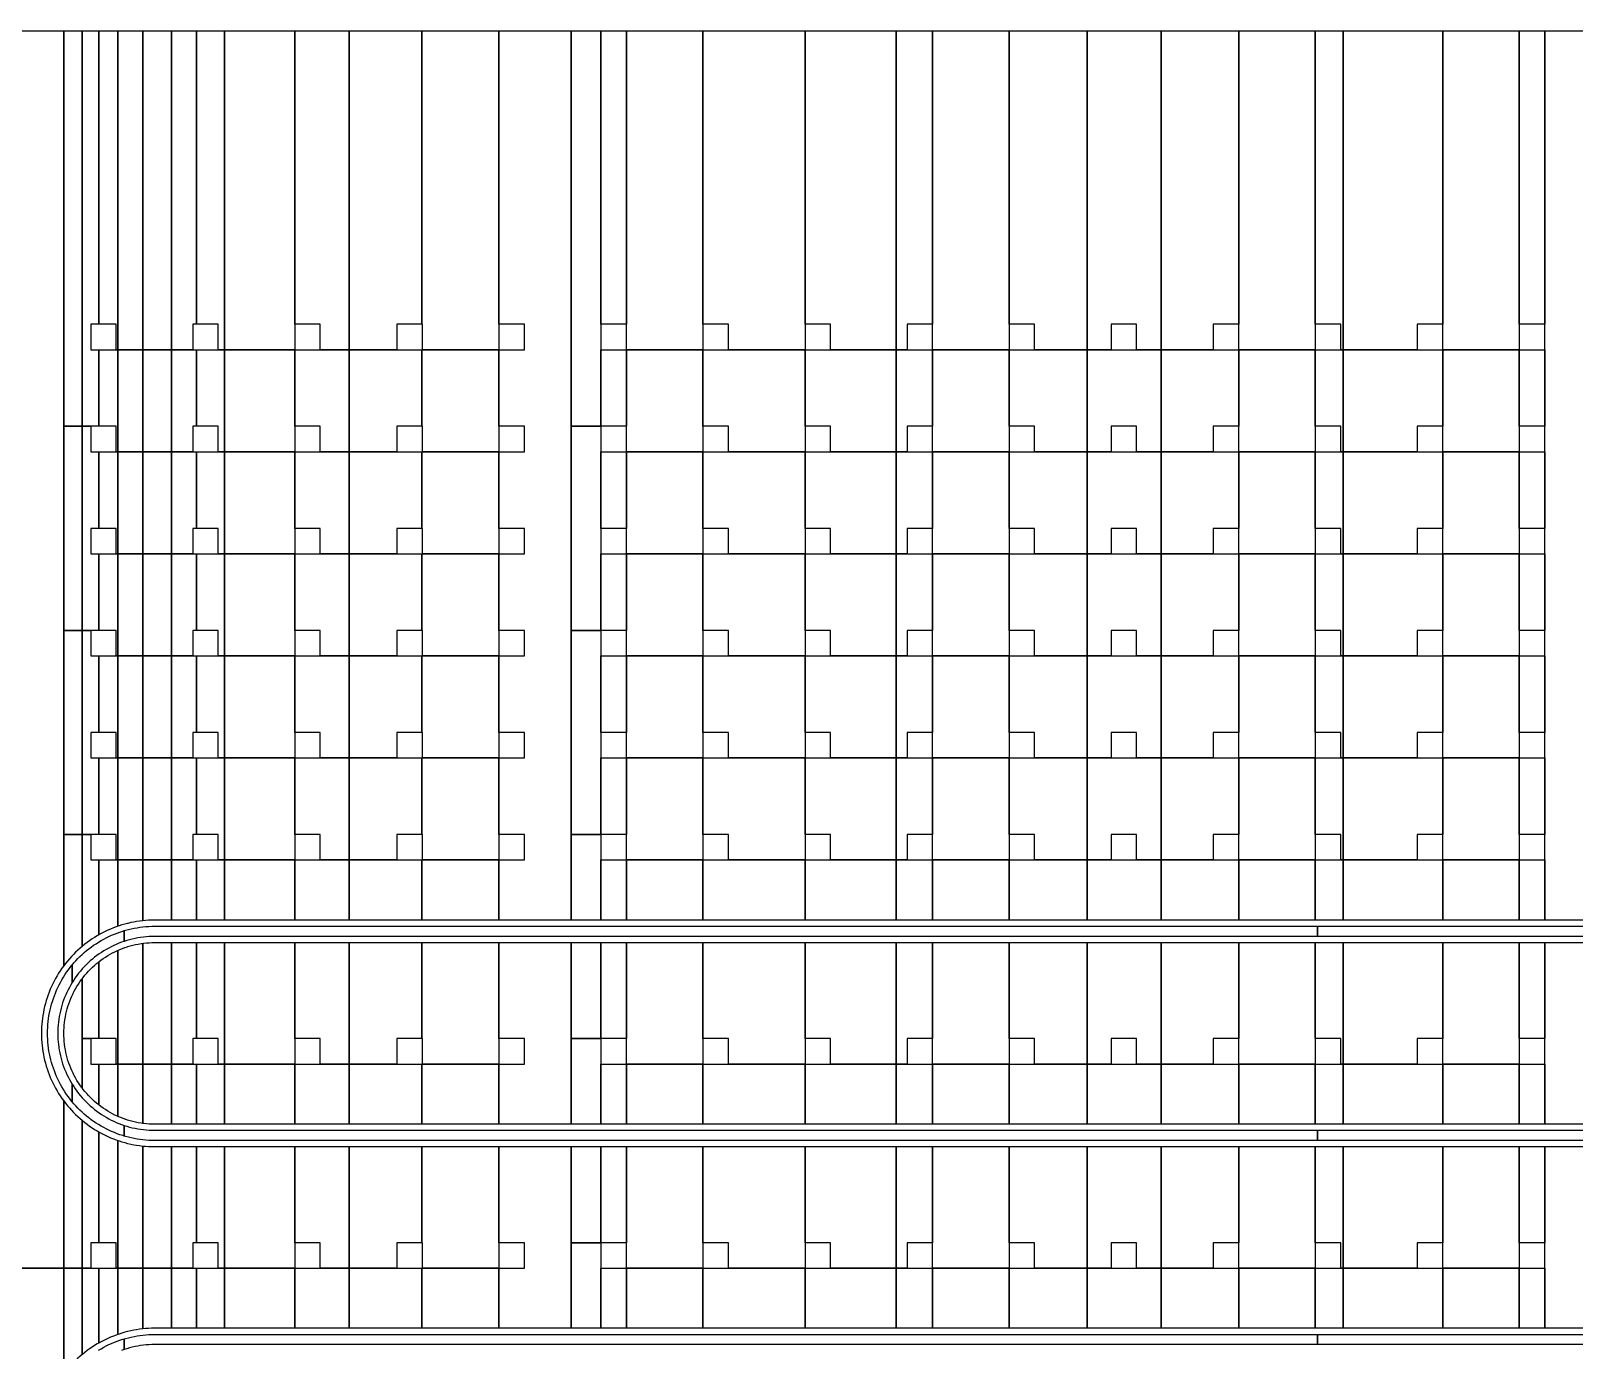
# Model space of a CAD drawing. Extents: x -4500 to 4500, y -3250 to 3250.
# Drawn here: x -1071 to 441, y 1957 to 3250 of the extents above; entities that cross this region are included whole.
import ezdxf

# ---------------------------------------------------------------- set-up
doc = ezdxf.new("R2010")
doc.units = 0
doc.layers.add('L1D100', color=4, linetype='CONTINUOUS')
doc.layers.add('L1D11', color=2, linetype='CONTINUOUS')

# ---------------------------------------------------------------- blocks, each defined once
blk = doc.blocks.new('TOP_main_1_Cheese_100')
at = {"layer": 'L1D100'}
for points in [[(-1087.5, 3250), (-1038.924, 3250), (-1038.924, 2333.801), (-1040.655, 2331.406), (-1042.321, 2328.965), (-1043.921, 2326.481), (-1045.455, 2323.956), (-1046.921, 2321.39), (-1048.319, 2318.787), (-1049.646, 2316.147), (-1050.903, 2313.472), (-1052.088, 2310.766), (-1053.2, 2308.028), (-1054.24, 2305.262), (-1055.205, 2302.469), (-1056.096, 2299.652), (-1056.911, 2296.812), (-1057.65, 2293.951), (-1058.313, 2291.071), (-1058.9, 2288.175), (-1059.408, 2285.264), (-1059.839, 2282.341), (-1060.193, 2279.408), (-1060.468, 2276.465), (-1060.664, 2273.517), (-1060.782, 2270.565), (-1060.821, 2267.61), (-1060.821, 2267.59), (-1060.782, 2264.635), (-1060.664, 2261.683), (-1060.468, 2258.735), (-1060.193, 2255.792), (-1059.839, 2252.859), (-1059.408, 2249.936), (-1058.9, 2247.025), (-1058.313, 2244.129), (-1057.65, 2241.249), (-1056.911, 2238.388), (-1056.096, 2235.548), (-1055.205, 2232.731), (-1054.24, 2229.938), (-1053.2, 2227.172), (-1052.088, 2224.434), (-1050.903, 2221.728), (-1049.646, 2219.053), (-1048.319, 2216.413), (-1046.921, 2213.81), (-1045.455, 2211.244), (-1043.921, 2208.719), (-1042.321, 2206.235), (-1040.655, 2203.794), (-1038.924, 2201.399), (-1038.924, 2037.5), (-1087.5, 2037.5)], [(506.006, 2378.6), (412.5, 2378.6), (412.5, 3250), (506.006, 3250)], [(-1087.5, 2037.5), (-1038.924, 2037.5), (-1038.924, 1933.801)]]:
    blk.add_lwpolyline(points, dxfattribs=at)
for points in [[(-1038.924, 2862.5), (-1038.924, 3250), (-1020.981, 3250), (-1020.981, 2862.5)], [(-1020.981, 2862.5), (-1020.981, 3250), (-1004.572, 3250), (-1004.572, 2962.5), (-1012.5, 2962.5), (-1012.5, 2937.5), (-1004.572, 2937.5), (-1004.572, 2862.5)], [(-987.5, 2937.5), (-987.5, 2962.5), (-1004.572, 2962.5), (-1004.572, 3250), (-985.869, 3250), (-985.869, 2937.5)], [(-985.869, 2937.5), (-985.869, 3250), (-961.462, 3250), (-961.462, 2937.5)], [(-961.462, 2937.5), (-961.462, 3250), (-933.351, 3250), (-933.351, 2937.5)], [(-933.351, 2937.5), (-933.351, 3250), (-909, 3250), (-909, 2962.5), (-912.5, 2962.5), (-912.5, 2937.5)], [(-887.5, 2937.5), (-887.5, 2962.5), (-909, 2962.5), (-909, 3250), (-881.533, 3250), (-881.533, 2937.5)], [(-881.533, 2937.5), (-881.533, 3250), (-812.5, 3250), (-812.5, 2937.5)], [(-787.5, 2937.5), (-787.5, 2962.5), (-812.5, 2962.5), (-812.5, 3250), (-759.269, 3250), (-759.269, 2937.5)], [(-759.269, 2937.5), (-759.269, 3250), (-688.166, 3250), (-688.166, 2962.5), (-712.5, 2962.5), (-712.5, 2937.5)], [(-687.5, 2937.5), (-687.5, 2962.5), (-688.166, 2962.5), (-688.166, 3250), (-612.5, 3250), (-612.5, 2937.5)], [(-612.5, 2378.6), (-612.5, 2437.5), (-587.5, 2437.5), (-587.5, 2462.5), (-612.5, 2462.5), (-612.5, 2537.5), (-587.5, 2537.5), (-587.5, 2562.5), (-612.5, 2562.5), (-612.5, 2637.5), (-587.5, 2637.5), (-587.5, 2662.5), (-612.5, 2662.5), (-612.5, 2737.5), (-587.5, 2737.5), (-587.5, 2762.5), (-612.5, 2762.5), (-612.5, 2837.5), (-587.5, 2837.5), (-587.5, 2862.5), (-612.5, 2862.5), (-612.5, 2937.5), (-587.5, 2937.5), (-587.5, 2962.5), (-612.5, 2962.5), (-612.5, 3250), (-541.621, 3250), (-541.621, 2378.6)], [(-541.621, 2862.5), (-541.621, 3250), (-512.5, 3250), (-512.5, 2862.5)], [(-512.5, 2962.5), (-512.5, 3250), (-487.5, 3250), (-487.5, 2962.5)], [(-487.5, 2937.5), (-487.5, 3250), (-412.5, 3250), (-412.5, 2937.5)], [(-387.5, 2937.5), (-387.5, 2962.5), (-412.5, 2962.5), (-412.5, 3250), (-312.5, 3250), (-312.5, 2937.5)], [(-287.5, 2937.5), (-287.5, 2962.5), (-312.5, 2962.5), (-312.5, 3250), (-223.313, 3250), (-223.313, 2937.5)], [(-223.313, 2937.5), (-223.313, 3250), (-187.5, 3250), (-187.5, 2962.5), (-212.5, 2962.5), (-212.5, 2937.5)], [(-187.5, 2937.5), (-187.5, 3250), (-112.5, 3250), (-112.5, 2937.5)], [(-87.5, 2937.5), (-87.5, 2962.5), (-112.5, 2962.5), (-112.5, 3250), (-35.922, 3250), (-35.922, 2937.5)], [(-35.922, 2937.5), (-35.922, 3250), (36.508, 3250), (36.508, 2937.5), (12.5, 2937.5), (12.5, 2962.5), (-12.5, 2962.5), (-12.5, 2937.5)], [(36.508, 2937.5), (36.508, 3250), (112.5, 3250), (112.5, 2962.5), (87.5, 2962.5), (87.5, 2937.5)], [(112.5, 2937.5), (112.5, 3250), (187.5, 3250), (187.5, 2937.5)], [(212.5, 2937.5), (212.5, 2962.5), (187.5, 2962.5), (187.5, 3250), (214.98, 3250), (214.98, 2937.5)], [(214.98, 2937.5), (214.98, 3250), (312.5, 3250), (312.5, 2962.5), (287.5, 2962.5), (287.5, 2937.5)], [(312.5, 2937.5), (312.5, 3250), (387.5, 3250), (387.5, 2937.5)], [(387.5, 2962.5), (387.5, 3250), (412.5, 3250), (412.5, 2962.5)], [(-987.5, 2837.5), (-987.5, 2862.5), (-1004.572, 2862.5), (-1004.572, 2937.5), (-985.869, 2937.5), (-985.869, 2837.5)], [(-985.869, 2837.5), (-985.869, 2937.5), (-961.462, 2937.5), (-961.462, 2837.5)], [(-961.462, 2837.5), (-961.462, 2937.5), (-933.351, 2937.5), (-933.351, 2837.5)], [(-933.351, 2837.5), (-933.351, 2937.5), (-909, 2937.5), (-909, 2862.5), (-912.5, 2862.5), (-912.5, 2837.5)], [(-887.5, 2837.5), (-887.5, 2862.5), (-909, 2862.5), (-909, 2937.5), (-881.533, 2937.5), (-881.533, 2837.5)], [(-881.533, 2837.5), (-881.533, 2937.5), (-812.5, 2937.5), (-812.5, 2837.5)], [(-787.5, 2837.5), (-787.5, 2862.5), (-812.5, 2862.5), (-812.5, 2937.5), (-759.269, 2937.5), (-759.269, 2837.5)], [(-759.269, 2837.5), (-759.269, 2937.5), (-688.166, 2937.5), (-688.166, 2862.5), (-712.5, 2862.5), (-712.5, 2837.5)], [(-687.5, 2837.5), (-687.5, 2862.5), (-688.166, 2862.5), (-688.166, 2937.5), (-612.5, 2937.5), (-612.5, 2837.5)], [(-512.5, 2862.5), (-512.5, 2937.5), (-487.5, 2937.5), (-487.5, 2862.5)], [(-487.5, 2837.5), (-487.5, 2937.5), (-412.5, 2937.5), (-412.5, 2837.5)], [(-387.5, 2837.5), (-387.5, 2862.5), (-412.5, 2862.5), (-412.5, 2937.5), (-312.5, 2937.5), (-312.5, 2837.5)], [(-287.5, 2837.5), (-287.5, 2862.5), (-312.5, 2862.5), (-312.5, 2937.5), (-223.313, 2937.5), (-223.313, 2837.5)], [(-223.313, 2837.5), (-223.313, 2937.5), (-187.5, 2937.5), (-187.5, 2862.5), (-212.5, 2862.5), (-212.5, 2837.5)], [(-187.5, 2837.5), (-187.5, 2937.5), (-112.5, 2937.5), (-112.5, 2837.5)], [(-87.5, 2837.5), (-87.5, 2862.5), (-112.5, 2862.5), (-112.5, 2937.5), (-35.922, 2937.5), (-35.922, 2837.5)], [(-35.922, 2837.5), (-35.922, 2937.5), (36.508, 2937.5), (36.508, 2837.5), (12.5, 2837.5), (12.5, 2862.5), (-12.5, 2862.5), (-12.5, 2837.5)], [(36.508, 2837.5), (36.508, 2937.5), (112.5, 2937.5), (112.5, 2862.5), (87.5, 2862.5), (87.5, 2837.5)], [(112.5, 2837.5), (112.5, 2937.5), (187.5, 2937.5), (187.5, 2837.5)], [(212.5, 2837.5), (212.5, 2862.5), (187.5, 2862.5), (187.5, 2937.5), (214.98, 2937.5), (214.98, 2837.5)], [(214.98, 2837.5), (214.98, 2937.5), (312.5, 2937.5), (312.5, 2862.5), (287.5, 2862.5), (287.5, 2837.5)], [(312.5, 2837.5), (312.5, 2937.5), (387.5, 2937.5), (387.5, 2837.5)], [(387.5, 2862.5), (387.5, 2937.5), (412.5, 2937.5), (412.5, 2862.5)], [(-1038.924, 2662.5), (-1038.924, 2862.5), (-1020.981, 2862.5), (-1020.981, 2662.5)], [(-1020.981, 2662.5), (-1020.981, 2862.5), (-1012.5, 2862.5), (-1012.5, 2837.5), (-1004.572, 2837.5), (-1004.572, 2762.5), (-1012.5, 2762.5), (-1012.5, 2737.5), (-1004.572, 2737.5), (-1004.572, 2662.5)], [(-541.621, 2662.5), (-541.621, 2862.5), (-512.5, 2862.5), (-512.5, 2662.5)], [(-987.5, 2737.5), (-987.5, 2762.5), (-1004.572, 2762.5), (-1004.572, 2837.5), (-985.869, 2837.5), (-985.869, 2737.5)], [(-985.869, 2737.5), (-985.869, 2837.5), (-961.462, 2837.5), (-961.462, 2737.5)], [(-961.462, 2737.5), (-961.462, 2837.5), (-933.351, 2837.5), (-933.351, 2737.5)], [(-933.351, 2737.5), (-933.351, 2837.5), (-909, 2837.5), (-909, 2762.5), (-912.5, 2762.5), (-912.5, 2737.5)], [(-887.5, 2737.5), (-887.5, 2762.5), (-909, 2762.5), (-909, 2837.5), (-881.533, 2837.5), (-881.533, 2737.5)], [(-881.533, 2737.5), (-881.533, 2837.5), (-812.5, 2837.5), (-812.5, 2737.5)], [(-787.5, 2737.5), (-787.5, 2762.5), (-812.5, 2762.5), (-812.5, 2837.5), (-759.269, 2837.5), (-759.269, 2737.5)], [(-759.269, 2737.5), (-759.269, 2837.5), (-688.166, 2837.5), (-688.166, 2762.5), (-712.5, 2762.5), (-712.5, 2737.5)], [(-687.5, 2737.5), (-687.5, 2762.5), (-688.166, 2762.5), (-688.166, 2837.5), (-612.5, 2837.5), (-612.5, 2737.5)], [(-512.5, 2762.5), (-512.5, 2837.5), (-487.5, 2837.5), (-487.5, 2762.5)], [(-487.5, 2737.5), (-487.5, 2837.5), (-412.5, 2837.5), (-412.5, 2737.5)], [(-387.5, 2737.5), (-387.5, 2762.5), (-412.5, 2762.5), (-412.5, 2837.5), (-312.5, 2837.5), (-312.5, 2737.5)], [(-287.5, 2737.5), (-287.5, 2762.5), (-312.5, 2762.5), (-312.5, 2837.5), (-223.313, 2837.5), (-223.313, 2737.5)], [(-223.313, 2737.5), (-223.313, 2837.5), (-187.5, 2837.5), (-187.5, 2762.5), (-212.5, 2762.5), (-212.5, 2737.5)], [(-187.5, 2737.5), (-187.5, 2837.5), (-112.5, 2837.5), (-112.5, 2737.5)], [(-87.5, 2737.5), (-87.5, 2762.5), (-112.5, 2762.5), (-112.5, 2837.5), (-35.922, 2837.5), (-35.922, 2737.5)], [(-35.922, 2737.5), (-35.922, 2837.5), (36.508, 2837.5), (36.508, 2737.5), (12.5, 2737.5), (12.5, 2762.5), (-12.5, 2762.5), (-12.5, 2737.5)], [(36.508, 2737.5), (36.508, 2837.5), (112.5, 2837.5), (112.5, 2762.5), (87.5, 2762.5), (87.5, 2737.5)], [(112.5, 2737.5), (112.5, 2837.5), (187.5, 2837.5), (187.5, 2737.5)], [(212.5, 2737.5), (212.5, 2762.5), (187.5, 2762.5), (187.5, 2837.5), (214.98, 2837.5), (214.98, 2737.5)], [(214.98, 2737.5), (214.98, 2837.5), (312.5, 2837.5), (312.5, 2762.5), (287.5, 2762.5), (287.5, 2737.5)], [(312.5, 2737.5), (312.5, 2837.5), (387.5, 2837.5), (387.5, 2737.5)], [(387.5, 2762.5), (387.5, 2837.5), (412.5, 2837.5), (412.5, 2762.5)], [(-987.5, 2637.5), (-987.5, 2662.5), (-1004.572, 2662.5), (-1004.572, 2737.5), (-985.869, 2737.5), (-985.869, 2637.5)], [(-985.869, 2637.5), (-985.869, 2737.5), (-961.462, 2737.5), (-961.462, 2637.5)], [(-961.462, 2637.5), (-961.462, 2737.5), (-933.351, 2737.5), (-933.351, 2637.5)], [(-933.351, 2637.5), (-933.351, 2737.5), (-909, 2737.5), (-909, 2662.5), (-912.5, 2662.5), (-912.5, 2637.5)], [(-887.5, 2637.5), (-887.5, 2662.5), (-909, 2662.5), (-909, 2737.5), (-881.533, 2737.5), (-881.533, 2637.5)], [(-881.533, 2637.5), (-881.533, 2737.5), (-812.5, 2737.5), (-812.5, 2637.5)], [(-787.5, 2637.5), (-787.5, 2662.5), (-812.5, 2662.5), (-812.5, 2737.5), (-759.269, 2737.5), (-759.269, 2637.5)], [(-759.269, 2637.5), (-759.269, 2737.5), (-688.166, 2737.5), (-688.166, 2662.5), (-712.5, 2662.5), (-712.5, 2637.5)], [(-687.5, 2637.5), (-687.5, 2662.5), (-688.166, 2662.5), (-688.166, 2737.5), (-612.5, 2737.5), (-612.5, 2637.5)], [(-512.5, 2662.5), (-512.5, 2737.5), (-487.5, 2737.5), (-487.5, 2662.5)], [(-487.5, 2637.5), (-487.5, 2737.5), (-412.5, 2737.5), (-412.5, 2637.5)], [(-387.5, 2637.5), (-387.5, 2662.5), (-412.5, 2662.5), (-412.5, 2737.5), (-312.5, 2737.5), (-312.5, 2637.5)], [(-287.5, 2637.5), (-287.5, 2662.5), (-312.5, 2662.5), (-312.5, 2737.5), (-223.313, 2737.5), (-223.313, 2637.5)], [(-223.313, 2637.5), (-223.313, 2737.5), (-187.5, 2737.5), (-187.5, 2662.5), (-212.5, 2662.5), (-212.5, 2637.5)], [(-187.5, 2637.5), (-187.5, 2737.5), (-112.5, 2737.5), (-112.5, 2637.5)], [(-87.5, 2637.5), (-87.5, 2662.5), (-112.5, 2662.5), (-112.5, 2737.5), (-35.922, 2737.5), (-35.922, 2637.5)], [(-35.922, 2637.5), (-35.922, 2737.5), (36.508, 2737.5), (36.508, 2637.5), (12.5, 2637.5), (12.5, 2662.5), (-12.5, 2662.5), (-12.5, 2637.5)], [(36.508, 2637.5), (36.508, 2737.5), (112.5, 2737.5), (112.5, 2662.5), (87.5, 2662.5), (87.5, 2637.5)], [(112.5, 2637.5), (112.5, 2737.5), (187.5, 2737.5), (187.5, 2637.5)], [(212.5, 2637.5), (212.5, 2662.5), (187.5, 2662.5), (187.5, 2737.5), (214.98, 2737.5), (214.98, 2637.5)], [(214.98, 2637.5), (214.98, 2737.5), (312.5, 2737.5), (312.5, 2662.5), (287.5, 2662.5), (287.5, 2637.5)], [(312.5, 2637.5), (312.5, 2737.5), (387.5, 2737.5), (387.5, 2637.5)], [(387.5, 2662.5), (387.5, 2737.5), (412.5, 2737.5), (412.5, 2662.5)], [(-1038.924, 2462.5), (-1038.924, 2662.5), (-1020.981, 2662.5), (-1020.981, 2462.5)], [(-1020.981, 2462.5), (-1020.981, 2662.5), (-1012.5, 2662.5), (-1012.5, 2637.5), (-1004.572, 2637.5), (-1004.572, 2562.5), (-1012.5, 2562.5), (-1012.5, 2537.5), (-1004.572, 2537.5), (-1004.572, 2462.5)], [(-541.621, 2462.5), (-541.621, 2662.5), (-512.5, 2662.5), (-512.5, 2462.5)], [(-987.5, 2537.5), (-987.5, 2562.5), (-1004.572, 2562.5), (-1004.572, 2637.5), (-985.869, 2637.5), (-985.869, 2537.5)], [(-985.869, 2537.5), (-985.869, 2637.5), (-961.462, 2637.5), (-961.462, 2537.5)], [(-961.462, 2537.5), (-961.462, 2637.5), (-933.351, 2637.5), (-933.351, 2537.5)], [(-933.351, 2537.5), (-933.351, 2637.5), (-909, 2637.5), (-909, 2562.5), (-912.5, 2562.5), (-912.5, 2537.5)], [(-887.5, 2537.5), (-887.5, 2562.5), (-909, 2562.5), (-909, 2637.5), (-881.533, 2637.5), (-881.533, 2537.5)], [(-881.533, 2537.5), (-881.533, 2637.5), (-812.5, 2637.5), (-812.5, 2537.5)], [(-787.5, 2537.5), (-787.5, 2562.5), (-812.5, 2562.5), (-812.5, 2637.5), (-759.269, 2637.5), (-759.269, 2537.5)], [(-759.269, 2537.5), (-759.269, 2637.5), (-688.166, 2637.5), (-688.166, 2562.5), (-712.5, 2562.5), (-712.5, 2537.5)], [(-687.5, 2537.5), (-687.5, 2562.5), (-688.166, 2562.5), (-688.166, 2637.5), (-612.5, 2637.5), (-612.5, 2537.5)], [(-512.5, 2562.5), (-512.5, 2637.5), (-487.5, 2637.5), (-487.5, 2562.5)], [(-487.5, 2537.5), (-487.5, 2637.5), (-412.5, 2637.5), (-412.5, 2537.5)], [(-387.5, 2537.5), (-387.5, 2562.5), (-412.5, 2562.5), (-412.5, 2637.5), (-312.5, 2637.5), (-312.5, 2537.5)], [(-287.5, 2537.5), (-287.5, 2562.5), (-312.5, 2562.5), (-312.5, 2637.5), (-223.313, 2637.5), (-223.313, 2537.5)], [(-223.313, 2537.5), (-223.313, 2637.5), (-187.5, 2637.5), (-187.5, 2562.5), (-212.5, 2562.5), (-212.5, 2537.5)], [(-187.5, 2537.5), (-187.5, 2637.5), (-112.5, 2637.5), (-112.5, 2537.5)], [(-87.5, 2537.5), (-87.5, 2562.5), (-112.5, 2562.5), (-112.5, 2637.5), (-35.922, 2637.5), (-35.922, 2537.5)], [(-35.922, 2537.5), (-35.922, 2637.5), (36.508, 2637.5), (36.508, 2537.5), (12.5, 2537.5), (12.5, 2562.5), (-12.5, 2562.5), (-12.5, 2537.5)], [(36.508, 2537.5), (36.508, 2637.5), (112.5, 2637.5), (112.5, 2562.5), (87.5, 2562.5), (87.5, 2537.5)], [(112.5, 2537.5), (112.5, 2637.5), (187.5, 2637.5), (187.5, 2537.5)], [(212.5, 2537.5), (212.5, 2562.5), (187.5, 2562.5), (187.5, 2637.5), (214.98, 2637.5), (214.98, 2537.5)], [(214.98, 2537.5), (214.98, 2637.5), (312.5, 2637.5), (312.5, 2562.5), (287.5, 2562.5), (287.5, 2537.5)], [(312.5, 2537.5), (312.5, 2637.5), (387.5, 2637.5), (387.5, 2537.5)], [(387.5, 2562.5), (387.5, 2637.5), (412.5, 2637.5), (412.5, 2562.5)], [(-987.5, 2437.5), (-987.5, 2462.5), (-1004.572, 2462.5), (-1004.572, 2537.5), (-985.869, 2537.5), (-985.869, 2437.5)], [(-985.869, 2437.5), (-985.869, 2537.5), (-961.462, 2537.5), (-961.462, 2437.5)], [(-961.462, 2437.5), (-961.462, 2537.5), (-933.351, 2537.5), (-933.351, 2437.5)], [(-933.351, 2437.5), (-933.351, 2537.5), (-909, 2537.5), (-909, 2462.5), (-912.5, 2462.5), (-912.5, 2437.5)], [(-887.5, 2437.5), (-887.5, 2462.5), (-909, 2462.5), (-909, 2537.5), (-881.533, 2537.5), (-881.533, 2437.5)], [(-881.533, 2437.5), (-881.533, 2537.5), (-812.5, 2537.5), (-812.5, 2437.5)], [(-787.5, 2437.5), (-787.5, 2462.5), (-812.5, 2462.5), (-812.5, 2537.5), (-759.269, 2537.5), (-759.269, 2437.5)], [(-759.269, 2437.5), (-759.269, 2537.5), (-688.166, 2537.5), (-688.166, 2462.5), (-712.5, 2462.5), (-712.5, 2437.5)], [(-687.5, 2437.5), (-687.5, 2462.5), (-688.166, 2462.5), (-688.166, 2537.5), (-612.5, 2537.5), (-612.5, 2437.5)], [(-512.5, 2462.5), (-512.5, 2537.5), (-487.5, 2537.5), (-487.5, 2462.5)], [(-487.5, 2437.5), (-487.5, 2537.5), (-412.5, 2537.5), (-412.5, 2437.5)], [(-387.5, 2437.5), (-387.5, 2462.5), (-412.5, 2462.5), (-412.5, 2537.5), (-312.5, 2537.5), (-312.5, 2437.5)], [(-287.5, 2437.5), (-287.5, 2462.5), (-312.5, 2462.5), (-312.5, 2537.5), (-223.313, 2537.5), (-223.313, 2437.5)], [(-223.313, 2437.5), (-223.313, 2537.5), (-187.5, 2537.5), (-187.5, 2462.5), (-212.5, 2462.5), (-212.5, 2437.5)], [(-187.5, 2437.5), (-187.5, 2537.5), (-112.5, 2537.5), (-112.5, 2437.5)], [(-87.5, 2437.5), (-87.5, 2462.5), (-112.5, 2462.5), (-112.5, 2537.5), (-35.922, 2537.5), (-35.922, 2437.5)], [(-35.922, 2437.5), (-35.922, 2537.5), (36.508, 2537.5), (36.508, 2437.5), (12.5, 2437.5), (12.5, 2462.5), (-12.5, 2462.5), (-12.5, 2437.5)], [(36.508, 2437.5), (36.508, 2537.5), (112.5, 2537.5), (112.5, 2462.5), (87.5, 2462.5), (87.5, 2437.5)], [(112.5, 2437.5), (112.5, 2537.5), (187.5, 2537.5), (187.5, 2437.5)], [(212.5, 2437.5), (212.5, 2462.5), (187.5, 2462.5), (187.5, 2537.5), (214.98, 2537.5), (214.98, 2437.5)], [(214.98, 2437.5), (214.98, 2537.5), (312.5, 2537.5), (312.5, 2462.5), (287.5, 2462.5), (287.5, 2437.5)], [(312.5, 2437.5), (312.5, 2537.5), (387.5, 2537.5), (387.5, 2437.5)], [(387.5, 2462.5), (387.5, 2537.5), (412.5, 2537.5), (412.5, 2462.5)], [(-1038.924, 2333.801), (-1038.924, 2462.5), (-1020.981, 2462.5), (-1020.981, 2352.789), (-1022.92, 2351.138), (-1025.117, 2349.163), (-1027.262, 2347.13), (-1029.351, 2345.04), (-1031.384, 2342.896), (-1033.359, 2340.698), (-1035.275, 2338.449), (-1037.131, 2336.149)], [(-1020.981, 2352.789), (-1020.981, 2462.5), (-1012.5, 2462.5), (-1012.5, 2437.5), (-1004.572, 2437.5), (-1004.572, 2364.151), (-1006.177, 2363.234), (-1008.703, 2361.7), (-1011.187, 2360.1), (-1013.627, 2358.433), (-1016.022, 2356.703), (-1018.37, 2354.909), (-1020.67, 2353.054)], [(-541.621, 2378.6), (-541.621, 2462.5), (-512.5, 2462.5), (-512.5, 2378.6)], [(-1004.572, 2364.151), (-1004.572, 2437.5), (-985.869, 2437.5), (-985.869, 2372.576), (-987.484, 2372.018), (-990.25, 2370.979), (-992.987, 2369.866), (-995.694, 2368.681), (-998.368, 2367.425), (-1001.008, 2366.097), (-1003.612, 2364.7)], [(-985.869, 2372.576), (-985.869, 2437.5), (-961.462, 2437.5), (-961.462, 2377.987), (-961.629, 2377.971), (-964.563, 2377.618), (-967.486, 2377.187), (-970.397, 2376.678), (-973.293, 2376.092), (-976.172, 2375.429), (-976.354, 2375.382), (-979.033, 2374.69), (-981.873, 2373.874), (-984.691, 2372.984)], [(-961.462, 2377.987), (-961.462, 2437.5), (-933.351, 2437.5), (-933.351, 2378.6), (-949.831, 2378.6), (-952.786, 2378.561), (-955.739, 2378.443), (-958.687, 2378.246)], [(-933.351, 2378.6), (-933.351, 2437.5), (-909, 2437.5), (-909, 2378.6)], [(-909, 2378.6), (-909, 2437.5), (-881.533, 2437.5), (-881.533, 2378.6)], [(-881.533, 2378.6), (-881.533, 2437.5), (-812.5, 2437.5), (-812.5, 2378.6)], [(-812.5, 2378.6), (-812.5, 2437.5), (-759.269, 2437.5), (-759.269, 2378.6)], [(-759.269, 2378.6), (-759.269, 2437.5), (-688.166, 2437.5), (-688.166, 2378.6)], [(-688.166, 2378.6), (-688.166, 2437.5), (-612.5, 2437.5), (-612.5, 2378.6)], [(-512.5, 2378.6), (-512.5, 2437.5), (-487.5, 2437.5), (-487.5, 2378.6)], [(-487.5, 2378.6), (-487.5, 2437.5), (-412.5, 2437.5), (-412.5, 2378.6)], [(-412.5, 2378.6), (-412.5, 2437.5), (-312.5, 2437.5), (-312.5, 2378.6)], [(-312.5, 2378.6), (-312.5, 2437.5), (-223.313, 2437.5), (-223.313, 2378.6)], [(-223.313, 2378.6), (-223.313, 2437.5), (-187.5, 2437.5), (-187.5, 2378.6)], [(-187.5, 2378.6), (-187.5, 2437.5), (-112.5, 2437.5), (-112.5, 2378.6)], [(-112.5, 2378.6), (-112.5, 2437.5), (-35.922, 2437.5), (-35.922, 2378.6)], [(-35.922, 2378.6), (-35.922, 2437.5), (36.508, 2437.5), (36.508, 2378.6)], [(36.508, 2378.6), (36.508, 2437.5), (112.5, 2437.5), (112.5, 2378.6)], [(112.5, 2378.6), (112.5, 2437.5), (187.5, 2437.5), (187.5, 2378.6)], [(187.5, 2378.6), (187.5, 2437.5), (214.98, 2437.5), (214.98, 2378.6)], [(214.98, 2378.6), (214.98, 2437.5), (312.5, 2437.5), (312.5, 2378.6)], [(312.5, 2378.6), (312.5, 2437.5), (387.5, 2437.5), (387.5, 2378.6)], [(387.5, 2378.6), (387.5, 2437.5), (412.5, 2437.5), (412.5, 2378.6)], [(-987.5, 2237.5), (-987.5, 2262.5), (-1004.572, 2262.5), (-1004.572, 2337.769), (-1002.572, 2339.287), (-1000.384, 2340.847), (-998.148, 2342.341), (-995.869, 2343.766), (-993.548, 2345.122), (-991.187, 2346.407), (-988.788, 2347.62), (-986.354, 2348.76), (-985.869, 2348.969), (-985.869, 2237.5)], [(-985.869, 2237.5), (-985.869, 2348.969), (-983.886, 2349.826), (-981.388, 2350.817), (-979.033, 2351.67), (-978.86, 2351.732), (-976.354, 2352.555), (-976.306, 2352.571), (-973.728, 2353.331), (-971.128, 2354.014), (-968.509, 2354.618), (-965.872, 2355.142), (-963.221, 2355.587), (-961.462, 2355.827), (-961.462, 2237.5)], [(-961.462, 2237.5), (-961.462, 2355.827), (-960.558, 2355.951), (-957.885, 2356.235), (-955.205, 2356.438), (-952.519, 2356.559), (-949.831, 2356.6), (-933.351, 2356.6), (-933.351, 2237.5)], [(-933.351, 2237.5), (-933.351, 2356.6), (-909, 2356.6), (-909, 2262.5), (-912.5, 2262.5), (-912.5, 2237.5)], [(-887.5, 2237.5), (-887.5, 2262.5), (-909, 2262.5), (-909, 2356.6), (-881.533, 2356.6), (-881.533, 2237.5)], [(-881.533, 2237.5), (-881.533, 2356.6), (-812.5, 2356.6), (-812.5, 2237.5)], [(-787.5, 2237.5), (-787.5, 2262.5), (-812.5, 2262.5), (-812.5, 2356.6), (-759.269, 2356.6), (-759.269, 2237.5)], [(-759.269, 2237.5), (-759.269, 2356.6), (-688.166, 2356.6), (-688.166, 2262.5), (-712.5, 2262.5), (-712.5, 2237.5)], [(-687.5, 2237.5), (-687.5, 2262.5), (-688.166, 2262.5), (-688.166, 2356.6), (-612.5, 2356.6), (-612.5, 2237.5)], [(-612.5, 2178.6), (-612.5, 2237.5), (-587.5, 2237.5), (-587.5, 2262.5), (-612.5, 2262.5), (-612.5, 2356.6), (-541.621, 2356.6), (-541.621, 2178.6)], [(-541.621, 2262.5), (-541.621, 2356.6), (-512.5, 2356.6), (-512.5, 2262.5)], [(-512.5, 2262.5), (-512.5, 2356.6), (-487.5, 2356.6), (-487.5, 2262.5)], [(-487.5, 2237.5), (-487.5, 2356.6), (-412.5, 2356.6), (-412.5, 2237.5)], [(-387.5, 2237.5), (-387.5, 2262.5), (-412.5, 2262.5), (-412.5, 2356.6), (-312.5, 2356.6), (-312.5, 2237.5)], [(-287.5, 2237.5), (-287.5, 2262.5), (-312.5, 2262.5), (-312.5, 2356.6), (-223.313, 2356.6), (-223.313, 2237.5)], [(-223.313, 2237.5), (-223.313, 2356.6), (-187.5, 2356.6), (-187.5, 2262.5), (-212.5, 2262.5), (-212.5, 2237.5)], [(-187.5, 2237.5), (-187.5, 2356.6), (-112.5, 2356.6), (-112.5, 2237.5)], [(-87.5, 2237.5), (-87.5, 2262.5), (-112.5, 2262.5), (-112.5, 2356.6), (-35.922, 2356.6), (-35.922, 2237.5)], [(-35.922, 2237.5), (-35.922, 2356.6), (36.508, 2356.6), (36.508, 2237.5), (12.5, 2237.5), (12.5, 2262.5), (-12.5, 2262.5), (-12.5, 2237.5)], [(36.508, 2237.5), (36.508, 2356.6), (112.5, 2356.6), (112.5, 2262.5), (87.5, 2262.5), (87.5, 2237.5)], [(112.5, 2237.5), (112.5, 2356.6), (187.5, 2356.6), (187.5, 2237.5)], [(212.5, 2237.5), (212.5, 2262.5), (187.5, 2262.5), (187.5, 2356.6), (214.98, 2356.6), (214.98, 2237.5)], [(214.98, 2237.5), (214.98, 2356.6), (312.5, 2356.6), (312.5, 2262.5), (287.5, 2262.5), (287.5, 2237.5)], [(312.5, 2237.5), (312.5, 2356.6), (387.5, 2356.6), (387.5, 2237.5)], [(387.5, 2262.5), (387.5, 2356.6), (412.5, 2356.6), (412.5, 2262.5)], [(412.5, 2178.6), (412.5, 2356.6), (506.006, 2356.6), (506.006, 2262.5), (487.5, 2262.5), (487.5, 2237.5), (506.006, 2237.5), (506.006, 2178.6)], [(-1020.981, 2262.5), (-1020.981, 2321.045), (-1019.883, 2322.492), (-1018.193, 2324.583), (-1016.441, 2326.621), (-1014.629, 2328.606), (-1012.757, 2330.535), (-1010.828, 2332.407), (-1008.843, 2334.22), (-1006.804, 2335.972), (-1004.913, 2337.5), (-1004.713, 2337.661), (-1004.572, 2337.769), (-1004.572, 2262.5)], [(-1020.981, 2214.155), (-1021.509, 2214.849), (-1023.069, 2217.038), (-1024.562, 2219.273), (-1025.987, 2221.552), (-1027.343, 2223.873), (-1028.628, 2226.234), (-1029.351, 2227.664), (-1029.841, 2228.633), (-1030.981, 2231.067), (-1032.047, 2233.535), (-1033.039, 2236.034), (-1033.954, 2238.561), (-1034.792, 2241.115), (-1035.553, 2243.693), (-1036.236, 2246.293), (-1036.839, 2248.913), (-1037.364, 2251.549), (-1037.808, 2254.2), (-1038.173, 2256.863), (-1038.456, 2259.537), (-1038.659, 2262.217), (-1038.672, 2262.5), (-1038.781, 2264.902), (-1038.821, 2267.59), (-1038.821, 2267.61), (-1038.781, 2270.298), (-1038.659, 2272.983), (-1038.456, 2275.663), (-1038.173, 2278.337), (-1037.808, 2281), (-1037.364, 2283.651), (-1036.839, 2286.287), (-1036.236, 2288.907), (-1035.553, 2291.507), (-1034.792, 2294.085), (-1033.954, 2296.639), (-1033.039, 2299.166), (-1032.047, 2301.665), (-1030.981, 2304.133), (-1029.841, 2306.567), (-1029.351, 2307.536), (-1028.628, 2308.966), (-1027.343, 2311.327), (-1025.987, 2313.648), (-1024.562, 2315.927), (-1023.069, 2318.162), (-1021.509, 2320.351), (-1020.981, 2321.045)], [(-1004.572, 2197.431), (-1004.713, 2197.539), (-1006.804, 2199.228), (-1008.843, 2200.98), (-1010.828, 2202.793), (-1012.757, 2204.665), (-1014.629, 2206.594), (-1016.441, 2208.579), (-1018.193, 2210.617), (-1019.883, 2212.708), (-1020.981, 2214.155), (-1020.981, 2262.5), (-1012.5, 2262.5), (-1012.5, 2237.5), (-1004.572, 2237.5)], [(-541.621, 2178.6), (-541.621, 2262.5), (-512.5, 2262.5), (-512.5, 2178.6)], [(-985.869, 2186.231), (-986.354, 2186.44), (-988.788, 2187.58), (-991.187, 2188.793), (-993.548, 2190.078), (-995.869, 2191.434), (-998.148, 2192.859), (-1000.384, 2194.353), (-1002.572, 2195.913), (-1004.572, 2197.431), (-1004.572, 2237.5), (-985.869, 2237.5)], [(-961.462, 2179.373), (-963.221, 2179.613), (-965.872, 2180.058), (-968.509, 2180.582), (-971.128, 2181.186), (-973.728, 2181.869), (-976.306, 2182.629), (-976.354, 2182.645), (-978.86, 2183.468), (-979.033, 2183.53), (-981.388, 2184.383), (-983.886, 2185.374), (-985.869, 2186.231), (-985.869, 2237.5), (-961.462, 2237.5)], [(-949.831, 2178.6), (-952.519, 2178.641), (-955.205, 2178.762), (-957.885, 2178.965), (-960.558, 2179.249), (-961.462, 2179.373), (-961.462, 2237.5), (-933.351, 2237.5), (-933.351, 2178.6)], [(-933.351, 2178.6), (-933.351, 2237.5), (-909, 2237.5), (-909, 2178.6)], [(-909, 2178.6), (-909, 2237.5), (-881.533, 2237.5), (-881.533, 2178.6)], [(-881.533, 2178.6), (-881.533, 2237.5), (-812.5, 2237.5), (-812.5, 2178.6)], [(-812.5, 2178.6), (-812.5, 2237.5), (-759.269, 2237.5), (-759.269, 2178.6)], [(-759.269, 2178.6), (-759.269, 2237.5), (-688.166, 2237.5), (-688.166, 2178.6)], [(-688.166, 2178.6), (-688.166, 2237.5), (-612.5, 2237.5), (-612.5, 2178.6)], [(-512.5, 2178.6), (-512.5, 2237.5), (-487.5, 2237.5), (-487.5, 2178.6)], [(-487.5, 2178.6), (-487.5, 2237.5), (-412.5, 2237.5), (-412.5, 2178.6)], [(-412.5, 2178.6), (-412.5, 2237.5), (-312.5, 2237.5), (-312.5, 2178.6)], [(-312.5, 2178.6), (-312.5, 2237.5), (-223.313, 2237.5), (-223.313, 2178.6)], [(-223.313, 2178.6), (-223.313, 2237.5), (-187.5, 2237.5), (-187.5, 2178.6)], [(-187.5, 2178.6), (-187.5, 2237.5), (-112.5, 2237.5), (-112.5, 2178.6)], [(-112.5, 2178.6), (-112.5, 2237.5), (-35.922, 2237.5), (-35.922, 2178.6)], [(-35.922, 2178.6), (-35.922, 2237.5), (36.508, 2237.5), (36.508, 2178.6)], [(36.508, 2178.6), (36.508, 2237.5), (112.5, 2237.5), (112.5, 2178.6)], [(112.5, 2178.6), (112.5, 2237.5), (187.5, 2237.5), (187.5, 2178.6)], [(187.5, 2178.6), (187.5, 2237.5), (214.98, 2237.5), (214.98, 2178.6)], [(214.98, 2178.6), (214.98, 2237.5), (312.5, 2237.5), (312.5, 2178.6)], [(312.5, 2178.6), (312.5, 2237.5), (387.5, 2237.5), (387.5, 2178.6)], [(387.5, 2178.6), (387.5, 2237.5), (412.5, 2237.5), (412.5, 2178.6)], [(-1038.924, 2037.5), (-1038.924, 2201.399), (-1037.131, 2199.051), (-1035.275, 2196.751), (-1033.359, 2194.502), (-1031.384, 2192.304), (-1029.351, 2190.16), (-1027.262, 2188.07), (-1025.117, 2186.037), (-1022.92, 2184.062), (-1020.981, 2182.411), (-1020.981, 2037.5)], [(-1020.981, 2037.5), (-1020.981, 2182.411), (-1020.67, 2182.146), (-1018.37, 2180.291), (-1016.022, 2178.497), (-1013.627, 2176.767), (-1011.187, 2175.1), (-1008.703, 2173.5), (-1006.177, 2171.966), (-1004.572, 2171.049), (-1004.572, 2062.5), (-1012.5, 2062.5), (-1012.5, 2037.5)], [(-987.5, 2037.5), (-987.5, 2062.5), (-1004.572, 2062.5), (-1004.572, 2171.049), (-1003.612, 2170.5), (-1001.008, 2169.103), (-998.368, 2167.775), (-995.694, 2166.519), (-992.987, 2165.334), (-990.25, 2164.221), (-987.484, 2163.182), (-985.869, 2162.624), (-985.869, 2037.5)], [(-985.869, 2037.5), (-985.869, 2162.624), (-984.691, 2162.216), (-981.873, 2161.326), (-979.033, 2160.51), (-976.354, 2159.818), (-976.172, 2159.771), (-973.293, 2159.108), (-970.397, 2158.522), (-967.486, 2158.013), (-964.563, 2157.582), (-961.629, 2157.229), (-961.462, 2157.213), (-961.462, 2037.5)], [(-961.462, 2037.5), (-961.462, 2157.213), (-958.687, 2156.954), (-955.739, 2156.757), (-952.786, 2156.639), (-949.831, 2156.6), (-933.351, 2156.6), (-933.351, 2037.5)], [(-933.351, 2037.5), (-933.351, 2156.6), (-909, 2156.6), (-909, 2062.5), (-912.5, 2062.5), (-912.5, 2037.5)], [(-887.5, 2037.5), (-887.5, 2062.5), (-909, 2062.5), (-909, 2156.6), (-881.533, 2156.6), (-881.533, 2037.5)], [(-881.533, 2037.5), (-881.533, 2156.6), (-812.5, 2156.6), (-812.5, 2037.5)], [(-787.5, 2037.5), (-787.5, 2062.5), (-812.5, 2062.5), (-812.5, 2156.6), (-759.269, 2156.6), (-759.269, 2037.5)], [(-759.269, 2037.5), (-759.269, 2156.6), (-688.166, 2156.6), (-688.166, 2062.5), (-712.5, 2062.5), (-712.5, 2037.5)], [(-687.5, 2037.5), (-687.5, 2062.5), (-688.166, 2062.5), (-688.166, 2156.6), (-612.5, 2156.6), (-612.5, 2037.5)], [(-612.5, 1978.6), (-612.5, 2037.5), (-587.5, 2037.5), (-587.5, 2062.5), (-612.5, 2062.5), (-612.5, 2156.6), (-541.621, 2156.6), (-541.621, 1978.6)], [(-541.621, 2062.5), (-541.621, 2156.6), (-512.5, 2156.6), (-512.5, 2062.5)], [(-512.5, 2062.5), (-512.5, 2156.6), (-487.5, 2156.6), (-487.5, 2062.5)], [(-487.5, 2037.5), (-487.5, 2156.6), (-412.5, 2156.6), (-412.5, 2037.5)], [(-387.5, 2037.5), (-387.5, 2062.5), (-412.5, 2062.5), (-412.5, 2156.6), (-312.5, 2156.6), (-312.5, 2037.5)], [(-287.5, 2037.5), (-287.5, 2062.5), (-312.5, 2062.5), (-312.5, 2156.6), (-223.313, 2156.6), (-223.313, 2037.5)], [(-223.313, 2037.5), (-223.313, 2156.6), (-187.5, 2156.6), (-187.5, 2062.5), (-212.5, 2062.5), (-212.5, 2037.5)], [(-187.5, 2037.5), (-187.5, 2156.6), (-112.5, 2156.6), (-112.5, 2037.5)], [(-87.5, 2037.5), (-87.5, 2062.5), (-112.5, 2062.5), (-112.5, 2156.6), (-35.922, 2156.6), (-35.922, 2037.5)], [(-35.922, 2037.5), (-35.922, 2156.6), (36.508, 2156.6), (36.508, 2037.5), (12.5, 2037.5), (12.5, 2062.5), (-12.5, 2062.5), (-12.5, 2037.5)], [(36.508, 2037.5), (36.508, 2156.6), (112.5, 2156.6), (112.5, 2062.5), (87.5, 2062.5), (87.5, 2037.5)], [(112.5, 2037.5), (112.5, 2156.6), (187.5, 2156.6), (187.5, 2037.5)], [(212.5, 2037.5), (212.5, 2062.5), (187.5, 2062.5), (187.5, 2156.6), (214.98, 2156.6), (214.98, 2037.5)], [(214.98, 2037.5), (214.98, 2156.6), (312.5, 2156.6), (312.5, 2062.5), (287.5, 2062.5), (287.5, 2037.5)], [(312.5, 2037.5), (312.5, 2156.6), (387.5, 2156.6), (387.5, 2037.5)], [(387.5, 2062.5), (387.5, 2156.6), (412.5, 2156.6), (412.5, 2062.5)], [(412.5, 1978.6), (412.5, 2156.6), (506.006, 2156.6), (506.006, 2062.5), (487.5, 2062.5), (487.5, 2037.5), (506.006, 2037.5), (506.006, 1978.6)], [(-541.621, 1978.6), (-541.621, 2062.5), (-512.5, 2062.5), (-512.5, 1978.6)], [(-1038.924, 1933.801), (-1038.924, 2037.5), (-1020.981, 2037.5), (-1020.981, 1952.789), (-1022.92, 1951.138), (-1025.117, 1949.163), (-1027.262, 1947.13), (-1029.351, 1945.04), (-1031.384, 1942.896), (-1033.359, 1940.698), (-1035.275, 1938.449), (-1037.131, 1936.149)], [(-1020.981, 1952.789), (-1020.981, 2037.5), (-1004.572, 2037.5), (-1004.572, 1964.151), (-1006.177, 1963.234), (-1008.703, 1961.7), (-1011.187, 1960.1), (-1013.627, 1958.433), (-1016.022, 1956.703), (-1018.37, 1954.909), (-1020.67, 1953.054)], [(-1004.572, 1964.151), (-1004.572, 2037.5), (-985.869, 2037.5), (-985.869, 1972.576), (-987.484, 1972.018), (-990.25, 1970.979), (-992.987, 1969.866), (-995.694, 1968.681), (-998.368, 1967.425), (-1001.008, 1966.097), (-1003.612, 1964.7)], [(-985.869, 1972.576), (-985.869, 2037.5), (-961.462, 2037.5), (-961.462, 1977.987), (-961.629, 1977.971), (-964.563, 1977.618), (-967.486, 1977.187), (-970.397, 1976.678), (-973.293, 1976.092), (-976.172, 1975.429), (-976.354, 1975.382), (-979.033, 1974.69), (-981.873, 1973.874), (-984.691, 1972.984)], [(-961.462, 1977.987), (-961.462, 2037.5), (-933.351, 2037.5), (-933.351, 1978.6), (-949.831, 1978.6), (-952.786, 1978.561), (-955.739, 1978.443), (-958.687, 1978.246)], [(-933.351, 1978.6), (-933.351, 2037.5), (-909, 2037.5), (-909, 1978.6)], [(-909, 1978.6), (-909, 2037.5), (-881.533, 2037.5), (-881.533, 1978.6)], [(-881.533, 1978.6), (-881.533, 2037.5), (-812.5, 2037.5), (-812.5, 1978.6)], [(-812.5, 1978.6), (-812.5, 2037.5), (-759.269, 2037.5), (-759.269, 1978.6)], [(-759.269, 1978.6), (-759.269, 2037.5), (-688.166, 2037.5), (-688.166, 1978.6)], [(-688.166, 1978.6), (-688.166, 2037.5), (-612.5, 2037.5), (-612.5, 1978.6)], [(-512.5, 1978.6), (-512.5, 2037.5), (-487.5, 2037.5), (-487.5, 1978.6)], [(-487.5, 1978.6), (-487.5, 2037.5), (-412.5, 2037.5), (-412.5, 1978.6)], [(-412.5, 1978.6), (-412.5, 2037.5), (-312.5, 2037.5), (-312.5, 1978.6)], [(-312.5, 1978.6), (-312.5, 2037.5), (-223.313, 2037.5), (-223.313, 1978.6)], [(-223.313, 1978.6), (-223.313, 2037.5), (-187.5, 2037.5), (-187.5, 1978.6)], [(-187.5, 1978.6), (-187.5, 2037.5), (-112.5, 2037.5), (-112.5, 1978.6)], [(-112.5, 1978.6), (-112.5, 2037.5), (-35.922, 2037.5), (-35.922, 1978.6)], [(-35.922, 1978.6), (-35.922, 2037.5), (36.508, 2037.5), (36.508, 1978.6)], [(36.508, 1978.6), (36.508, 2037.5), (112.5, 2037.5), (112.5, 1978.6)], [(112.5, 1978.6), (112.5, 2037.5), (187.5, 2037.5), (187.5, 1978.6)], [(187.5, 1978.6), (187.5, 2037.5), (214.98, 2037.5), (214.98, 1978.6)], [(214.98, 1978.6), (214.98, 2037.5), (312.5, 2037.5), (312.5, 1978.6)], [(312.5, 1978.6), (312.5, 2037.5), (387.5, 2037.5), (387.5, 1978.6)], [(387.5, 1978.6), (387.5, 2037.5), (412.5, 2037.5), (412.5, 1978.6)]]:
    blk.add_lwpolyline(points, close=True, dxfattribs=at)
blk = doc.blocks.new('TOP_main_1')
at = {"layer": 'L1D11'}
for points in [[(890.01, 2362.6), (189.839, 2362.6), (189.839, 2372.6), (890.01, 2372.6)], [(939.831, 2162.6), (189.839, 2162.6), (189.839, 2172.6), (939.831, 2172.6)], [(939.831, 1962.6), (189.839, 1962.6), (189.839, 1972.6), (939.831, 1972.6)], [(-1004.812, 1957.053), (-1002.326, 1958.534), (-999.801, 1959.946), (-997.238, 1961.288), (-994.639, 1962.558), (-992.005, 1963.757), (-989.34, 1964.883), (-986.645, 1965.934), (-983.922, 1966.911), (-981.173, 1967.813), (-979.71, 1968.248), (-979.71, 1957.779), (-982.32, 1956.871)]]:
    blk.add_lwpolyline(points, dxfattribs=at)
for points in [[(-1030.679, 2317.478), (-1030.679, 2334.586), (-1029.005, 2336.562), (-1027.075, 2338.718), (-1025.086, 2340.819), (-1023.041, 2342.865), (-1020.939, 2344.854), (-1018.784, 2346.784), (-1016.576, 2348.654), (-1014.318, 2350.462), (-1012.01, 2352.207), (-1009.656, 2353.888), (-1007.256, 2355.504), (-1004.812, 2357.053), (-1002.326, 2358.534), (-999.801, 2359.946), (-997.238, 2361.288), (-994.639, 2362.558), (-992.005, 2363.757), (-989.34, 2364.883), (-986.645, 2365.934), (-983.922, 2366.911), (-981.173, 2367.813), (-979.71, 2368.248), (-979.71, 2357.779), (-982.32, 2356.871), (-984.902, 2355.889), (-987.455, 2354.831), (-989.976, 2353.7), (-992.463, 2352.496), (-994.914, 2351.22), (-997.326, 2349.874), (-999.699, 2348.458), (-1002.029, 2346.973), (-1004.315, 2345.421), (-1006.556, 2343.804), (-1008.748, 2342.122), (-1010.89, 2340.377), (-1012.98, 2338.57), (-1015.018, 2336.703), (-1017, 2334.778), (-1018.925, 2332.796), (-1020.791, 2330.759), (-1022.598, 2328.668), (-1024.343, 2326.526), (-1026.025, 2324.334), (-1027.643, 2322.094), (-1029.194, 2319.808)], [(-979.71, 2357.779), (-979.71, 2368.248), (-978.4, 2368.639), (-975.605, 2369.387), (-972.791, 2370.059), (-969.959, 2370.653), (-967.112, 2371.168), (-964.252, 2371.605), (-961.381, 2371.963), (-958.501, 2372.241), (-955.615, 2372.441), (-952.724, 2372.56), (-949.831, 2372.6), (189.839, 2372.6), (189.839, 2362.6), (-949.831, 2362.6), (-952.594, 2362.56), (-955.355, 2362.439), (-958.11, 2362.239), (-960.859, 2361.958), (-963.599, 2361.597), (-966.326, 2361.157), (-969.04, 2360.638), (-971.738, 2360.04), (-974.417, 2359.363), (-977.075, 2358.609)], [(-1030.679, 2200.614), (-1030.875, 2200.845), (-1032.683, 2203.104), (-1034.429, 2205.411), (-1036.11, 2207.766), (-1037.726, 2210.166), (-1039.274, 2212.61), (-1040.755, 2215.095), (-1042.167, 2217.62), (-1043.509, 2220.184), (-1044.78, 2222.783), (-1045.978, 2225.416), (-1047.104, 2228.081), (-1048.156, 2230.777), (-1049.133, 2233.5), (-1050.034, 2236.249), (-1050.86, 2239.022), (-1051.609, 2241.816), (-1052.28, 2244.631), (-1052.874, 2247.462), (-1053.39, 2250.309), (-1053.826, 2253.169), (-1054.184, 2256.04), (-1054.463, 2258.92), (-1054.662, 2261.806), (-1054.782, 2264.697), (-1054.821, 2267.59), (-1054.821, 2267.61), (-1054.782, 2270.503), (-1054.662, 2273.394), (-1054.463, 2276.28), (-1054.184, 2279.16), (-1053.826, 2282.031), (-1053.39, 2284.891), (-1052.874, 2287.738), (-1052.28, 2290.569), (-1051.609, 2293.384), (-1050.86, 2296.178), (-1050.034, 2298.951), (-1049.133, 2301.7), (-1048.156, 2304.423), (-1047.104, 2307.119), (-1045.978, 2309.784), (-1044.78, 2312.417), (-1043.509, 2315.016), (-1042.167, 2317.58), (-1040.755, 2320.105), (-1039.274, 2322.59), (-1037.726, 2325.034), (-1036.11, 2327.434), (-1034.429, 2329.789), (-1032.683, 2332.096), (-1030.875, 2334.355), (-1030.679, 2334.586), (-1030.679, 2317.478), (-1032.095, 2315.105), (-1033.442, 2312.692), (-1034.718, 2310.241), (-1035.922, 2307.755), (-1037.053, 2305.234), (-1038.11, 2302.681), (-1039.093, 2300.098), (-1040, 2297.489), (-1040.831, 2294.853), (-1041.585, 2292.195), (-1042.261, 2289.516), (-1042.859, 2286.819), (-1043.378, 2284.105), (-1043.818, 2281.377), (-1044.179, 2278.638), (-1044.46, 2275.889), (-1044.661, 2273.133), (-1044.781, 2270.373), (-1044.821, 2267.61), (-1044.821, 2267.59), (-1044.781, 2264.827), (-1044.661, 2262.067), (-1044.46, 2259.311), (-1044.179, 2256.562), (-1043.818, 2253.823), (-1043.378, 2251.095), (-1042.859, 2248.381), (-1042.261, 2245.684), (-1041.585, 2243.005), (-1040.831, 2240.347), (-1040, 2237.711), (-1039.093, 2235.102), (-1038.11, 2232.519), (-1037.053, 2229.966), (-1035.922, 2227.445), (-1034.718, 2224.959), (-1033.442, 2222.508), (-1032.095, 2220.095), (-1030.679, 2217.722)], [(-979.71, 2166.952), (-981.173, 2167.387), (-983.922, 2168.289), (-986.645, 2169.266), (-989.34, 2170.317), (-992.005, 2171.443), (-994.639, 2172.642), (-997.238, 2173.912), (-999.801, 2175.254), (-1002.326, 2176.666), (-1004.812, 2178.147), (-1007.256, 2179.696), (-1009.656, 2181.312), (-1012.01, 2182.993), (-1014.318, 2184.738), (-1016.576, 2186.546), (-1018.784, 2188.416), (-1020.939, 2190.346), (-1023.041, 2192.335), (-1025.086, 2194.381), (-1027.075, 2196.482), (-1029.005, 2198.638), (-1030.679, 2200.614), (-1030.679, 2217.722), (-1029.194, 2215.392), (-1027.643, 2213.106), (-1026.025, 2210.866), (-1024.343, 2208.674), (-1022.598, 2206.532), (-1020.791, 2204.441), (-1018.925, 2202.404), (-1017, 2200.422), (-1015.018, 2198.497), (-1012.98, 2196.63), (-1010.89, 2194.823), (-1008.748, 2193.078), (-1006.556, 2191.396), (-1004.315, 2189.779), (-1002.029, 2188.227), (-999.699, 2186.742), (-997.326, 2185.326), (-994.914, 2183.98), (-992.463, 2182.704), (-989.976, 2181.5), (-987.455, 2180.369), (-984.902, 2179.311), (-982.32, 2178.329), (-979.71, 2177.421)], [(-949.831, 2162.6), (-952.724, 2162.64), (-955.615, 2162.759), (-958.501, 2162.959), (-961.381, 2163.237), (-964.252, 2163.595), (-967.112, 2164.032), (-969.959, 2164.547), (-972.791, 2165.141), (-975.605, 2165.813), (-978.4, 2166.561), (-979.71, 2166.952), (-979.71, 2177.421), (-977.075, 2176.591), (-974.417, 2175.837), (-971.738, 2175.16), (-969.04, 2174.562), (-966.326, 2174.043), (-963.599, 2173.603), (-960.859, 2173.242), (-958.11, 2172.961), (-955.355, 2172.761), (-952.594, 2172.64), (-949.831, 2172.6), (189.839, 2172.6), (189.839, 2162.6)], [(-979.71, 1957.779), (-979.71, 1968.248), (-978.4, 1968.639), (-975.605, 1969.387), (-972.791, 1970.059), (-969.959, 1970.653), (-967.112, 1971.168), (-964.252, 1971.605), (-961.381, 1971.963), (-958.501, 1972.241), (-955.615, 1972.441), (-952.724, 1972.56), (-949.831, 1972.6), (189.839, 1972.6), (189.839, 1962.6), (-949.831, 1962.6), (-952.594, 1962.56), (-955.355, 1962.439), (-958.11, 1962.239), (-960.859, 1961.958), (-963.599, 1961.597), (-966.326, 1961.157), (-969.04, 1960.638), (-971.738, 1960.04), (-974.417, 1959.363), (-977.075, 1958.609)]]:
    blk.add_lwpolyline(points, close=True, dxfattribs=at)
blk.add_blockref('TOP_main_1_Cheese_100', (0, 0))
blk = doc.blocks.new('TOP_main')
blk.add_blockref('TOP_main_1', (0, 0))

msp = doc.modelspace()

# ---------------------------------------------------------------- block references
msp.add_blockref('TOP_main', (0, 0))

doc.saveas('drawing.dxf')
